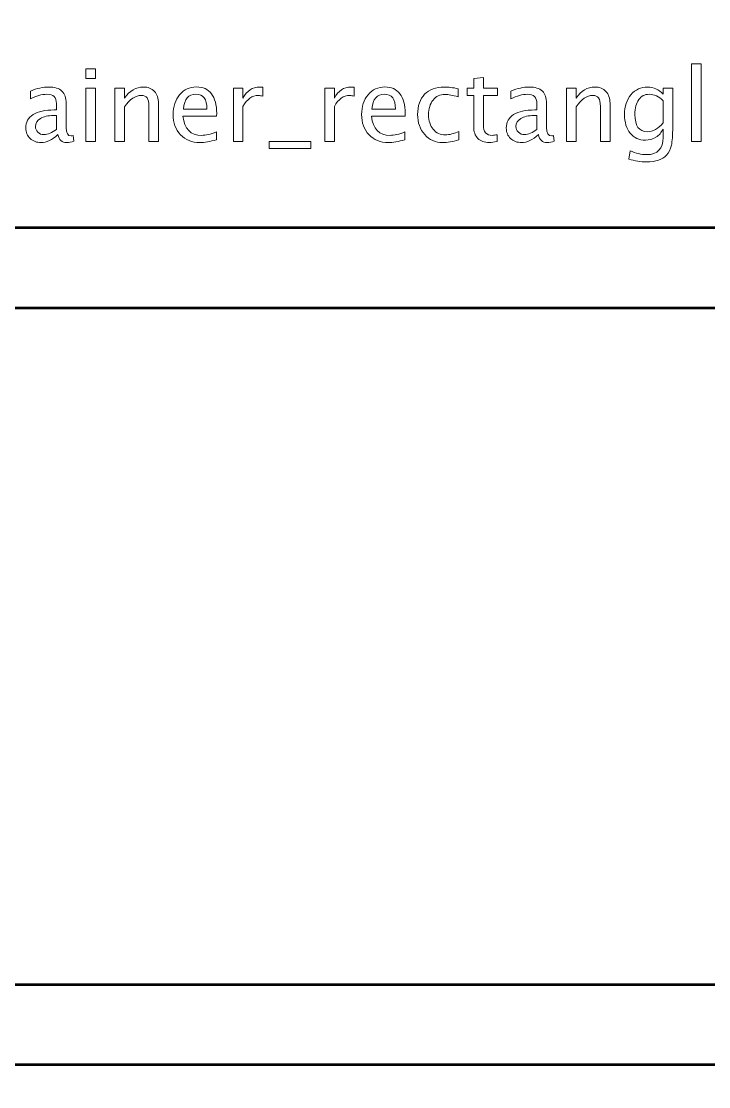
# Model space of a CAD drawing. Header units: centimetres. Extents: x -58 to 58, y -46 to 58.
# Drawn here: x -15.16 to -11.3, y -32.48 to -26.49 of the extents above; entities that cross this region are included whole.
import ezdxf

# ---------------------------------------------------------------- set-up
doc = ezdxf.new("R2010")
doc.units = ezdxf.units.CM
doc.header["$MEASUREMENT"] = 0
doc.layers.add('Layer 1', color=7, linetype='Continuous')

msp = doc.modelspace()

# ---------------------------------------------------------------- linework, layer by layer
at = {"layer": 'Layer 1', "lineweight": 53}
for points in [[(-23.2, -45.2), (-23.2, -45.2), (-23.2, -14.8), (-23.2, -14.8), (-23.2, -14.8), (-23.2, -14.52386), (-22.97614, -14.3), (-22.7, -14.3), (-22.7, -14.3), (-22.7, -14.3), (7.7, -14.3), (7.7, -14.3), (7.7, -14.3), (7.97614, -14.3), (8.2, -14.52386), (8.2, -14.8), (8.2, -14.8), (8.2, -14.8), (8.2, -45.2), (8.2, -45.2), (8.2, -45.2), (8.2, -45.47614), (7.97614, -45.7), (7.7, -45.7), (7.7, -45.7), (7.7, -45.7), (-22.7, -45.7), (-22.7, -45.7), (-22.7, -45.7), (-22.97614, -45.7), (-23.2, -45.47614), (-23.2, -45.2)], [(-21.1, -31.85), (-21.1, -31.85), (-21.1, -28.15), (-21.1, -28.15), (-21.1, -28.15), (-21.1, -27.87386), (-20.87614, -27.65), (-20.6, -27.65), (-20.6, -27.65), (-20.6, -27.65), (-9.4, -27.65), (-9.4, -27.65), (-9.4, -27.65), (-9.12386, -27.65), (-8.9, -27.87386), (-8.9, -28.15), (-8.9, -28.15), (-8.9, -28.15), (-8.9, -31.85), (-8.9, -31.85), (-8.9, -31.85), (-8.9, -32.12614), (-9.12386, -32.35), (-9.4, -32.35), (-9.4, -32.35), (-9.4, -32.35), (-20.6, -32.35), (-20.6, -32.35), (-20.6, -32.35), (-20.87614, -32.35), (-21.1, -32.12614), (-21.1, -31.85)]]:
    msp.add_open_spline(points, degree=3, knots=[0, 0, 0, 0, 0.1111111, 0.1111111, 0.1111111, 0.1111111, 0.2222222, 0.2222222, 0.2222222, 0.2222222, 0.3333333, 0.3333333, 0.3333333, 0.3333333, 0.4444444, 0.4444444, 0.4444444, 0.4444444, 0.5555556, 0.5555556, 0.5555556, 0.5555556, 0.6666667, 0.6666667, 0.6666667, 0.6666667, 0.7777778, 0.7777778, 0.7777778, 0.7777778, 1, 1, 1, 1], dxfattribs=at)
at = {"layer": 'Layer 1', "color": 5, "lineweight": 9}
for points, knots in [([(-14.79489, -26.80951), (-14.79489, -26.80951), (-14.79489, -26.75532), (-14.79489, -26.75532), (-14.79489, -26.75532), (-14.79489, -26.75532), (-14.74071, -26.75532), (-14.74071, -26.75532), (-14.74071, -26.75532), (-14.74071, -26.75532), (-14.74071, -26.80951), (-14.74071, -26.80951), (-14.74071, -26.80951), (-14.74071, -26.80951), (-14.79489, -26.80951), (-14.79489, -26.80951)], [0, 0, 0, 0, 0.2, 0.2, 0.2, 0.2, 0.4, 0.4, 0.4, 0.4, 0.6, 0.6, 0.6, 0.6, 1, 1, 1, 1]), ([(-11.39423, -27.16341), (-11.39423, -27.16341), (-11.39423, -26.72823), (-11.39423, -26.72823), (-11.39423, -26.72823), (-11.39423, -26.72823), (-11.34005, -26.72823), (-11.34005, -26.72823), (-11.34005, -26.72823), (-11.34005, -26.72823), (-11.34005, -27.16341), (-11.34005, -27.16341), (-11.34005, -27.16341), (-11.34005, -27.16341), (-11.39423, -27.16341), (-11.39423, -27.16341)], [0, 0, 0, 0, 0.2, 0.2, 0.2, 0.2, 0.4, 0.4, 0.4, 0.4, 0.6, 0.6, 0.6, 0.6, 1, 1, 1, 1]), ([(-12.48548, -27.16332), (-12.50223, -27.16793), (-12.51681, -27.17018), (-12.52913, -27.17018), (-12.52913, -27.17018), (-12.55679, -27.17018), (-12.57833, -27.16228), (-12.59376, -27.14648), (-12.59376, -27.14648), (-12.60928, -27.13067), (-12.617, -27.10875), (-12.617, -27.08063), (-12.617, -27.08063), (-12.617, -27.08063), (-12.617, -26.9049), (-12.617, -26.9049), (-12.617, -26.9049), (-12.617, -26.9049), (-12.65444, -26.9049), (-12.65444, -26.9049), (-12.65444, -26.9049), (-12.65444, -26.9049), (-12.65444, -26.86426), (-12.65444, -26.86426), (-12.65444, -26.86426), (-12.65444, -26.86426), (-12.617, -26.86426), (-12.617, -26.86426), (-12.617, -26.86426), (-12.617, -26.86426), (-12.617, -26.81016), (-12.617, -26.81016), (-12.617, -26.81016), (-12.617, -26.81016), (-12.56281, -26.80499), (-12.56281, -26.80499), (-12.56281, -26.80499), (-12.56281, -26.80499), (-12.56281, -26.86426), (-12.56281, -26.86426), (-12.56281, -26.86426), (-12.56281, -26.86426), (-12.48435, -26.86426), (-12.48435, -26.86426), (-12.48435, -26.86426), (-12.48435, -26.86426), (-12.48435, -26.9049), (-12.48435, -26.9049), (-12.48435, -26.9049), (-12.48435, -26.9049), (-12.56281, -26.9049), (-12.56281, -26.9049), (-12.56281, -26.9049), (-12.56281, -26.9049), (-12.56281, -27.07084), (-12.56281, -27.07084), (-12.56281, -27.07084), (-12.56281, -27.10998), (-12.54578, -27.12954), (-12.51182, -27.12954), (-12.51182, -27.12954), (-12.50458, -27.12954), (-12.49583, -27.12832), (-12.48548, -27.12597), (-12.48548, -27.12597), (-12.48548, -27.12597), (-12.48548, -27.16332), (-12.48548, -27.16332)], [0, 0, 0, 0, 0.0555556, 0.0555556, 0.0555556, 0.0555556, 0.1111111, 0.1111111, 0.1111111, 0.1111111, 0.1666667, 0.1666667, 0.1666667, 0.1666667, 0.2222222, 0.2222222, 0.2222222, 0.2222222, 0.2777778, 0.2777778, 0.2777778, 0.2777778, 0.3333333, 0.3333333, 0.3333333, 0.3333333, 0.3888889, 0.3888889, 0.3888889, 0.3888889, 0.4444444, 0.4444444, 0.4444444, 0.4444444, 0.5, 0.5, 0.5, 0.5, 0.5555556, 0.5555556, 0.5555556, 0.5555556, 0.6111111, 0.6111111, 0.6111111, 0.6111111, 0.6666667, 0.6666667, 0.6666667, 0.6666667, 0.7222222, 0.7222222, 0.7222222, 0.7222222, 0.7777778, 0.7777778, 0.7777778, 0.7777778, 0.8333333, 0.8333333, 0.8333333, 0.8333333, 0.8888889, 0.8888889, 0.8888889, 0.8888889, 1, 1, 1, 1]), ([(-14.95237, -27.12531), (-14.98492, -27.15523), (-15.01624, -27.17018), (-15.04635, -27.17018), (-15.04635, -27.17018), (-15.07109, -27.17018), (-15.09169, -27.16247), (-15.10796, -27.14695), (-15.10796, -27.14695), (-15.12433, -27.13143), (-15.13252, -27.11186), (-15.13252, -27.08825), (-15.13252, -27.08825), (-15.13252, -27.0556), (-15.11878, -27.03048), (-15.09131, -27.01299), (-15.09131, -27.01299), (-15.06384, -26.99549), (-15.02443, -26.98674), (-14.97306, -26.98674), (-14.97306, -26.98674), (-14.97306, -26.98674), (-14.96036, -26.98674), (-14.96036, -26.98674), (-14.96036, -26.98674), (-14.96036, -26.98674), (-14.96036, -26.95071), (-14.96036, -26.95071), (-14.96036, -26.95071), (-14.96036, -26.916), (-14.97843, -26.89869), (-15.01464, -26.89869), (-15.01464, -26.89869), (-15.04268, -26.89869), (-15.07335, -26.90753), (-15.10655, -26.92522), (-15.10655, -26.92522), (-15.10655, -26.92522), (-15.10655, -26.88063), (-15.10655, -26.88063), (-15.10655, -26.88063), (-15.07005, -26.86557), (-15.03562, -26.85805), (-15.00336, -26.85805), (-15.00336, -26.85805), (-14.97015, -26.85805), (-14.94559, -26.86557), (-14.92988, -26.88072), (-14.92988, -26.88072), (-14.91408, -26.89587), (-14.90618, -26.9192), (-14.90618, -26.95071), (-14.90618, -26.95071), (-14.90618, -26.95071), (-14.90618, -27.08589), (-14.90618, -27.08589), (-14.90618, -27.08589), (-14.90618, -27.11684), (-14.89668, -27.13237), (-14.87758, -27.13237), (-14.87758, -27.13237), (-14.87523, -27.13237), (-14.87175, -27.13199), (-14.86714, -27.13124), (-14.86714, -27.13124), (-14.86714, -27.13124), (-14.86328, -27.16134), (-14.86328, -27.16134), (-14.86328, -27.16134), (-14.8756, -27.16727), (-14.88915, -27.17018), (-14.90401, -27.17018), (-14.90401, -27.17018), (-14.92932, -27.17018), (-14.94541, -27.15523), (-14.95237, -27.12531)], [0, 0, 0, 0, 0.05, 0.05, 0.05, 0.05, 0.1, 0.1, 0.1, 0.1, 0.15, 0.15, 0.15, 0.15, 0.2, 0.2, 0.2, 0.2, 0.25, 0.25, 0.25, 0.25, 0.3, 0.3, 0.3, 0.3, 0.35, 0.35, 0.35, 0.35, 0.4, 0.4, 0.4, 0.4, 0.45, 0.45, 0.45, 0.45, 0.5, 0.5, 0.5, 0.5, 0.55, 0.55, 0.55, 0.55, 0.6, 0.6, 0.6, 0.6, 0.65, 0.65, 0.65, 0.65, 0.7, 0.7, 0.7, 0.7, 0.75, 0.75, 0.75, 0.75, 0.8, 0.8, 0.8, 0.8, 0.85, 0.85, 0.85, 0.85, 0.9, 0.9, 0.9, 0.9, 1, 1, 1, 1]), ([(-14.79489, -27.16341), (-14.79489, -27.16341), (-14.79489, -26.86426), (-14.79489, -26.86426), (-14.79489, -26.86426), (-14.79489, -26.86426), (-14.74071, -26.86426), (-14.74071, -26.86426), (-14.74071, -26.86426), (-14.74071, -26.86426), (-14.74071, -27.16341), (-14.74071, -27.16341), (-14.74071, -27.16341), (-14.74071, -27.16341), (-14.79489, -27.16341), (-14.79489, -27.16341)], [0, 0, 0, 0, 0.2, 0.2, 0.2, 0.2, 0.4, 0.4, 0.4, 0.4, 0.6, 0.6, 0.6, 0.6, 1, 1, 1, 1]), ([(-14.63177, -27.16341), (-14.63177, -27.16341), (-14.63177, -26.86426), (-14.63177, -26.86426), (-14.63177, -26.86426), (-14.63177, -26.86426), (-14.57759, -26.86426), (-14.57759, -26.86426), (-14.57759, -26.86426), (-14.57759, -26.86426), (-14.57759, -26.92079), (-14.57759, -26.92079), (-14.57759, -26.92079), (-14.5489, -26.87893), (-14.51371, -26.85805), (-14.47213, -26.85805), (-14.47213, -26.85805), (-14.44598, -26.85805), (-14.42519, -26.86623), (-14.40985, -26.8827), (-14.40985, -26.8827), (-14.39452, -26.89906), (-14.38681, -26.92117), (-14.38681, -26.94883), (-14.38681, -26.94883), (-14.38681, -26.94883), (-14.38681, -27.16341), (-14.38681, -27.16341), (-14.38681, -27.16341), (-14.38681, -27.16341), (-14.44099, -27.16341), (-14.44099, -27.16341), (-14.44099, -27.16341), (-14.44099, -27.16341), (-14.44099, -26.96651), (-14.44099, -26.96651), (-14.44099, -26.96651), (-14.44099, -26.94431), (-14.44429, -26.92851), (-14.45078, -26.9191), (-14.45078, -26.9191), (-14.45736, -26.9096), (-14.46818, -26.9049), (-14.48333, -26.9049), (-14.48333, -26.9049), (-14.51663, -26.9049), (-14.54805, -26.92663), (-14.57759, -26.97009), (-14.57759, -26.97009), (-14.57759, -26.97009), (-14.57759, -27.16341), (-14.57759, -27.16341), (-14.57759, -27.16341), (-14.57759, -27.16341), (-14.63177, -27.16341), (-14.63177, -27.16341)], [0, 0, 0, 0, 0.0666667, 0.0666667, 0.0666667, 0.0666667, 0.1333333, 0.1333333, 0.1333333, 0.1333333, 0.2, 0.2, 0.2, 0.2, 0.2666667, 0.2666667, 0.2666667, 0.2666667, 0.3333333, 0.3333333, 0.3333333, 0.3333333, 0.4, 0.4, 0.4, 0.4, 0.4666667, 0.4666667, 0.4666667, 0.4666667, 0.5333333, 0.5333333, 0.5333333, 0.5333333, 0.6, 0.6, 0.6, 0.6, 0.6666667, 0.6666667, 0.6666667, 0.6666667, 0.7333333, 0.7333333, 0.7333333, 0.7333333, 0.8, 0.8, 0.8, 0.8, 0.8666667, 0.8666667, 0.8666667, 0.8666667, 1, 1, 1, 1]), ([(-14.06188, -27.15381), (-14.09828, -27.16473), (-14.12942, -27.17018), (-14.15539, -27.17018), (-14.15539, -27.17018), (-14.19969, -27.17018), (-14.23572, -27.15551), (-14.26348, -27.12625), (-14.26348, -27.12625), (-14.29123, -27.09699), (-14.30515, -27.05908), (-14.30515, -27.01242), (-14.30515, -27.01242), (-14.30515, -26.96717), (-14.29292, -26.93001), (-14.26837, -26.90095), (-14.26837, -26.90095), (-14.24381, -26.87197), (-14.21239, -26.85748), (-14.17411, -26.85748), (-14.17411, -26.85748), (-14.13789, -26.85748), (-14.10985, -26.87037), (-14.0901, -26.89615), (-14.0901, -26.89615), (-14.07034, -26.92192), (-14.06047, -26.95842), (-14.06047, -27.00574), (-14.06047, -27.00574), (-14.06047, -27.00574), (-14.06075, -27.0223), (-14.06075, -27.0223), (-14.06075, -27.0223), (-14.06075, -27.0223), (-14.24984, -27.0223), (-14.24984, -27.0223), (-14.24984, -27.0223), (-14.24193, -27.0938), (-14.20703, -27.12954), (-14.14523, -27.12954), (-14.14523, -27.12954), (-14.12255, -27.12954), (-14.0948, -27.12315), (-14.06188, -27.11035), (-14.06188, -27.11035), (-14.06188, -27.11035), (-14.06188, -27.15381), (-14.06188, -27.15381)], [0, 0, 0, 0, 0.0769231, 0.0769231, 0.0769231, 0.0769231, 0.1538462, 0.1538462, 0.1538462, 0.1538462, 0.2307692, 0.2307692, 0.2307692, 0.2307692, 0.3076923, 0.3076923, 0.3076923, 0.3076923, 0.3846154, 0.3846154, 0.3846154, 0.3846154, 0.4615385, 0.4615385, 0.4615385, 0.4615385, 0.5384615, 0.5384615, 0.5384615, 0.5384615, 0.6153846, 0.6153846, 0.6153846, 0.6153846, 0.6923077, 0.6923077, 0.6923077, 0.6923077, 0.7692308, 0.7692308, 0.7692308, 0.7692308, 0.8461538, 0.8461538, 0.8461538, 0.8461538, 1, 1, 1, 1]), ([(-13.96695, -27.16341), (-13.96695, -27.16341), (-13.96695, -26.86426), (-13.96695, -26.86426), (-13.96695, -26.86426), (-13.96695, -26.86426), (-13.91277, -26.86426), (-13.91277, -26.86426), (-13.91277, -26.86426), (-13.91277, -26.86426), (-13.91277, -26.92079), (-13.91277, -26.92079), (-13.91277, -26.92079), (-13.89122, -26.87893), (-13.85999, -26.85805), (-13.81898, -26.85805), (-13.81898, -26.85805), (-13.81343, -26.85805), (-13.80759, -26.85852), (-13.80157, -26.85946), (-13.80157, -26.85946), (-13.80157, -26.85946), (-13.80157, -26.91016), (-13.80157, -26.91016), (-13.80157, -26.91016), (-13.81098, -26.90706), (-13.81926, -26.90546), (-13.82641, -26.90546), (-13.82641, -26.90546), (-13.86084, -26.90546), (-13.88963, -26.92578), (-13.91277, -26.96651), (-13.91277, -26.96651), (-13.91277, -26.96651), (-13.91277, -27.16341), (-13.91277, -27.16341), (-13.91277, -27.16341), (-13.91277, -27.16341), (-13.96695, -27.16341), (-13.96695, -27.16341)], [0, 0, 0, 0, 0.0909091, 0.0909091, 0.0909091, 0.0909091, 0.1818182, 0.1818182, 0.1818182, 0.1818182, 0.2727273, 0.2727273, 0.2727273, 0.2727273, 0.3636364, 0.3636364, 0.3636364, 0.3636364, 0.4545455, 0.4545455, 0.4545455, 0.4545455, 0.5454545, 0.5454545, 0.5454545, 0.5454545, 0.6363636, 0.6363636, 0.6363636, 0.6363636, 0.7272727, 0.7272727, 0.7272727, 0.7272727, 0.8181818, 0.8181818, 0.8181818, 0.8181818, 1, 1, 1, 1]), ([(-13.45378, -27.16341), (-13.45378, -27.16341), (-13.45378, -26.86426), (-13.45378, -26.86426), (-13.45378, -26.86426), (-13.45378, -26.86426), (-13.3996, -26.86426), (-13.3996, -26.86426), (-13.3996, -26.86426), (-13.3996, -26.86426), (-13.3996, -26.92079), (-13.3996, -26.92079), (-13.3996, -26.92079), (-13.37805, -26.87893), (-13.34682, -26.85805), (-13.30581, -26.85805), (-13.30581, -26.85805), (-13.30026, -26.85805), (-13.29442, -26.85852), (-13.2884, -26.85946), (-13.2884, -26.85946), (-13.2884, -26.85946), (-13.2884, -26.91016), (-13.2884, -26.91016), (-13.2884, -26.91016), (-13.29781, -26.90706), (-13.30609, -26.90546), (-13.31324, -26.90546), (-13.31324, -26.90546), (-13.34767, -26.90546), (-13.37646, -26.92578), (-13.3996, -26.96651), (-13.3996, -26.96651), (-13.3996, -26.96651), (-13.3996, -27.16341), (-13.3996, -27.16341), (-13.3996, -27.16341), (-13.3996, -27.16341), (-13.45378, -27.16341), (-13.45378, -27.16341)], [0, 0, 0, 0, 0.0909091, 0.0909091, 0.0909091, 0.0909091, 0.1818182, 0.1818182, 0.1818182, 0.1818182, 0.2727273, 0.2727273, 0.2727273, 0.2727273, 0.3636364, 0.3636364, 0.3636364, 0.3636364, 0.4545455, 0.4545455, 0.4545455, 0.4545455, 0.5454545, 0.5454545, 0.5454545, 0.5454545, 0.6363636, 0.6363636, 0.6363636, 0.6363636, 0.7272727, 0.7272727, 0.7272727, 0.7272727, 0.8181818, 0.8181818, 0.8181818, 0.8181818, 1, 1, 1, 1]), ([(-13.00327, -27.15381), (-13.03967, -27.16473), (-13.07081, -27.17018), (-13.09678, -27.17018), (-13.09678, -27.17018), (-13.14108, -27.17018), (-13.17711, -27.15551), (-13.20487, -27.12625), (-13.20487, -27.12625), (-13.23262, -27.09699), (-13.24654, -27.05908), (-13.24654, -27.01242), (-13.24654, -27.01242), (-13.24654, -26.96717), (-13.23431, -26.93001), (-13.20976, -26.90095), (-13.20976, -26.90095), (-13.1852, -26.87197), (-13.15378, -26.85748), (-13.1155, -26.85748), (-13.1155, -26.85748), (-13.07928, -26.85748), (-13.05124, -26.87037), (-13.03149, -26.89615), (-13.03149, -26.89615), (-13.01173, -26.92192), (-13.00186, -26.95842), (-13.00186, -27.00574), (-13.00186, -27.00574), (-13.00186, -27.00574), (-13.00214, -27.0223), (-13.00214, -27.0223), (-13.00214, -27.0223), (-13.00214, -27.0223), (-13.19123, -27.0223), (-13.19123, -27.0223), (-13.19123, -27.0223), (-13.18332, -27.0938), (-13.14842, -27.12954), (-13.08662, -27.12954), (-13.08662, -27.12954), (-13.06394, -27.12954), (-13.03619, -27.12315), (-13.00327, -27.11035), (-13.00327, -27.11035), (-13.00327, -27.11035), (-13.00327, -27.15381), (-13.00327, -27.15381)], [0, 0, 0, 0, 0.0769231, 0.0769231, 0.0769231, 0.0769231, 0.1538462, 0.1538462, 0.1538462, 0.1538462, 0.2307692, 0.2307692, 0.2307692, 0.2307692, 0.3076923, 0.3076923, 0.3076923, 0.3076923, 0.3846154, 0.3846154, 0.3846154, 0.3846154, 0.4615385, 0.4615385, 0.4615385, 0.4615385, 0.5384615, 0.5384615, 0.5384615, 0.5384615, 0.6153846, 0.6153846, 0.6153846, 0.6153846, 0.6923077, 0.6923077, 0.6923077, 0.6923077, 0.7692308, 0.7692308, 0.7692308, 0.7692308, 0.8461538, 0.8461538, 0.8461538, 0.8461538, 1, 1, 1, 1]), ([(-12.70063, -27.15438), (-12.73572, -27.16492), (-12.76601, -27.17018), (-12.7915, -27.17018), (-12.7915, -27.17018), (-12.83196, -27.17018), (-12.86545, -27.15523), (-12.89207, -27.1254), (-12.89207, -27.1254), (-12.91869, -27.09549), (-12.93205, -27.05777), (-12.93205, -27.01233), (-12.93205, -27.01233), (-12.93205, -26.96379), (-12.91888, -26.92587), (-12.89254, -26.89878), (-12.89254, -26.89878), (-12.8662, -26.87159), (-12.82942, -26.85805), (-12.78219, -26.85805), (-12.78219, -26.85805), (-12.75896, -26.85805), (-12.7328, -26.86125), (-12.70402, -26.86764), (-12.70402, -26.86764), (-12.70402, -26.86764), (-12.70402, -26.91336), (-12.70402, -26.91336), (-12.70402, -26.91336), (-12.73459, -26.90433), (-12.75952, -26.89982), (-12.77871, -26.89982), (-12.77871, -26.89982), (-12.80656, -26.89982), (-12.82885, -26.91026), (-12.8455, -26.93105), (-12.8455, -26.93105), (-12.86215, -26.95184), (-12.87053, -26.97959), (-12.87053, -27.01421), (-12.87053, -27.01421), (-12.87053, -27.04779), (-12.86187, -27.07489), (-12.84466, -27.09568), (-12.84466, -27.09568), (-12.82744, -27.11637), (-12.80496, -27.12672), (-12.77702, -27.12672), (-12.77702, -27.12672), (-12.75228, -27.12672), (-12.72688, -27.12032), (-12.70063, -27.10753), (-12.70063, -27.10753), (-12.70063, -27.10753), (-12.70063, -27.15438), (-12.70063, -27.15438)], [0, 0, 0, 0, 0.0666667, 0.0666667, 0.0666667, 0.0666667, 0.1333333, 0.1333333, 0.1333333, 0.1333333, 0.2, 0.2, 0.2, 0.2, 0.2666667, 0.2666667, 0.2666667, 0.2666667, 0.3333333, 0.3333333, 0.3333333, 0.3333333, 0.4, 0.4, 0.4, 0.4, 0.4666667, 0.4666667, 0.4666667, 0.4666667, 0.5333333, 0.5333333, 0.5333333, 0.5333333, 0.6, 0.6, 0.6, 0.6, 0.6666667, 0.6666667, 0.6666667, 0.6666667, 0.7333333, 0.7333333, 0.7333333, 0.7333333, 0.8, 0.8, 0.8, 0.8, 0.8666667, 0.8666667, 0.8666667, 0.8666667, 1, 1, 1, 1]), ([(-12.25397, -27.12531), (-12.28652, -27.15523), (-12.31784, -27.17018), (-12.34795, -27.17018), (-12.34795, -27.17018), (-12.37269, -27.17018), (-12.39329, -27.16247), (-12.40956, -27.14695), (-12.40956, -27.14695), (-12.42593, -27.13143), (-12.43412, -27.11186), (-12.43412, -27.08825), (-12.43412, -27.08825), (-12.43412, -27.0556), (-12.42038, -27.03048), (-12.39291, -27.01299), (-12.39291, -27.01299), (-12.36544, -26.99549), (-12.32603, -26.98674), (-12.27466, -26.98674), (-12.27466, -26.98674), (-12.27466, -26.98674), (-12.26196, -26.98674), (-12.26196, -26.98674), (-12.26196, -26.98674), (-12.26196, -26.98674), (-12.26196, -26.95071), (-12.26196, -26.95071), (-12.26196, -26.95071), (-12.26196, -26.916), (-12.28003, -26.89869), (-12.31624, -26.89869), (-12.31624, -26.89869), (-12.34428, -26.89869), (-12.37495, -26.90753), (-12.40815, -26.92522), (-12.40815, -26.92522), (-12.40815, -26.92522), (-12.40815, -26.88063), (-12.40815, -26.88063), (-12.40815, -26.88063), (-12.37165, -26.86557), (-12.33722, -26.85805), (-12.30496, -26.85805), (-12.30496, -26.85805), (-12.27175, -26.85805), (-12.24719, -26.86557), (-12.23148, -26.88072), (-12.23148, -26.88072), (-12.21568, -26.89587), (-12.20778, -26.9192), (-12.20778, -26.95071), (-12.20778, -26.95071), (-12.20778, -26.95071), (-12.20778, -27.08589), (-12.20778, -27.08589), (-12.20778, -27.08589), (-12.20778, -27.11684), (-12.19828, -27.13237), (-12.17918, -27.13237), (-12.17918, -27.13237), (-12.17683, -27.13237), (-12.17335, -27.13199), (-12.16874, -27.13124), (-12.16874, -27.13124), (-12.16874, -27.13124), (-12.16488, -27.16134), (-12.16488, -27.16134), (-12.16488, -27.16134), (-12.1772, -27.16727), (-12.19075, -27.17018), (-12.20561, -27.17018), (-12.20561, -27.17018), (-12.23092, -27.17018), (-12.24701, -27.15523), (-12.25397, -27.12531)], [0, 0, 0, 0, 0.05, 0.05, 0.05, 0.05, 0.1, 0.1, 0.1, 0.1, 0.15, 0.15, 0.15, 0.15, 0.2, 0.2, 0.2, 0.2, 0.25, 0.25, 0.25, 0.25, 0.3, 0.3, 0.3, 0.3, 0.35, 0.35, 0.35, 0.35, 0.4, 0.4, 0.4, 0.4, 0.45, 0.45, 0.45, 0.45, 0.5, 0.5, 0.5, 0.5, 0.55, 0.55, 0.55, 0.55, 0.6, 0.6, 0.6, 0.6, 0.65, 0.65, 0.65, 0.65, 0.7, 0.7, 0.7, 0.7, 0.75, 0.75, 0.75, 0.75, 0.8, 0.8, 0.8, 0.8, 0.85, 0.85, 0.85, 0.85, 0.9, 0.9, 0.9, 0.9, 1, 1, 1, 1]), ([(-12.09649, -27.16341), (-12.09649, -27.16341), (-12.09649, -26.86426), (-12.09649, -26.86426), (-12.09649, -26.86426), (-12.09649, -26.86426), (-12.04231, -26.86426), (-12.04231, -26.86426), (-12.04231, -26.86426), (-12.04231, -26.86426), (-12.04231, -26.92079), (-12.04231, -26.92079), (-12.04231, -26.92079), (-12.01362, -26.87893), (-11.97843, -26.85805), (-11.93685, -26.85805), (-11.93685, -26.85805), (-11.9107, -26.85805), (-11.88991, -26.86623), (-11.87457, -26.8827), (-11.87457, -26.8827), (-11.85924, -26.89906), (-11.85153, -26.92117), (-11.85153, -26.94883), (-11.85153, -26.94883), (-11.85153, -26.94883), (-11.85153, -27.16341), (-11.85153, -27.16341), (-11.85153, -27.16341), (-11.85153, -27.16341), (-11.90571, -27.16341), (-11.90571, -27.16341), (-11.90571, -27.16341), (-11.90571, -27.16341), (-11.90571, -26.96651), (-11.90571, -26.96651), (-11.90571, -26.96651), (-11.90571, -26.94431), (-11.90901, -26.92851), (-11.9155, -26.9191), (-11.9155, -26.9191), (-11.92208, -26.9096), (-11.9329, -26.9049), (-11.94805, -26.9049), (-11.94805, -26.9049), (-11.98135, -26.9049), (-12.01277, -26.92663), (-12.04231, -26.97009), (-12.04231, -26.97009), (-12.04231, -26.97009), (-12.04231, -27.16341), (-12.04231, -27.16341), (-12.04231, -27.16341), (-12.04231, -27.16341), (-12.09649, -27.16341), (-12.09649, -27.16341)], [0, 0, 0, 0, 0.0666667, 0.0666667, 0.0666667, 0.0666667, 0.1333333, 0.1333333, 0.1333333, 0.1333333, 0.2, 0.2, 0.2, 0.2, 0.2666667, 0.2666667, 0.2666667, 0.2666667, 0.3333333, 0.3333333, 0.3333333, 0.3333333, 0.4, 0.4, 0.4, 0.4, 0.4666667, 0.4666667, 0.4666667, 0.4666667, 0.5333333, 0.5333333, 0.5333333, 0.5333333, 0.6, 0.6, 0.6, 0.6, 0.6666667, 0.6666667, 0.6666667, 0.6666667, 0.7333333, 0.7333333, 0.7333333, 0.7333333, 0.8, 0.8, 0.8, 0.8, 0.8666667, 0.8666667, 0.8666667, 0.8666667, 1, 1, 1, 1]), ([(-11.74503, -27.26275), (-11.74503, -27.26275), (-11.73864, -27.2159), (-11.73864, -27.2159), (-11.73864, -27.2159), (-11.70722, -27.23058), (-11.67608, -27.23792), (-11.64532, -27.23792), (-11.64532, -27.23792), (-11.58426, -27.23792), (-11.55369, -27.20555), (-11.55369, -27.14093), (-11.55369, -27.14093), (-11.55369, -27.14093), (-11.55369, -27.09389), (-11.55369, -27.09389), (-11.55369, -27.09389), (-11.5631, -27.11374), (-11.57646, -27.12907), (-11.59386, -27.14008), (-11.59386, -27.14008), (-11.61126, -27.15109), (-11.63064, -27.15664), (-11.652, -27.15664), (-11.652, -27.15664), (-11.68821, -27.15664), (-11.71691, -27.14365), (-11.73807, -27.11769), (-11.73807, -27.11769), (-11.75924, -27.09173), (-11.76987, -27.05654), (-11.76987, -27.01214), (-11.76987, -27.01214), (-11.76987, -26.9667), (-11.75783, -26.92964), (-11.73375, -26.90095), (-11.73375, -26.90095), (-11.70957, -26.87235), (-11.67843, -26.85805), (-11.64014, -26.85805), (-11.64014, -26.85805), (-11.60665, -26.85805), (-11.57777, -26.87159), (-11.55369, -26.89878), (-11.55369, -26.89878), (-11.55369, -26.89878), (-11.55369, -26.86426), (-11.55369, -26.86426), (-11.55369, -26.86426), (-11.55369, -26.86426), (-11.4995, -26.86426), (-11.4995, -26.86426), (-11.4995, -26.86426), (-11.4995, -26.86426), (-11.4995, -27.08175), (-11.4995, -27.08175), (-11.4995, -27.08175), (-11.4995, -27.12851), (-11.50195, -27.16313), (-11.50684, -27.18561), (-11.50684, -27.18561), (-11.51164, -27.20809), (-11.52086, -27.22653), (-11.53422, -27.24083), (-11.53422, -27.24083), (-11.55792, -27.26595), (-11.59499, -27.27856), (-11.64532, -27.27856), (-11.64532, -27.27856), (-11.67984, -27.27856), (-11.71305, -27.27329), (-11.74503, -27.26275)], [0, 0, 0, 0, 0.0526316, 0.0526316, 0.0526316, 0.0526316, 0.1052632, 0.1052632, 0.1052632, 0.1052632, 0.1578947, 0.1578947, 0.1578947, 0.1578947, 0.2105263, 0.2105263, 0.2105263, 0.2105263, 0.2631579, 0.2631579, 0.2631579, 0.2631579, 0.3157895, 0.3157895, 0.3157895, 0.3157895, 0.3684211, 0.3684211, 0.3684211, 0.3684211, 0.4210526, 0.4210526, 0.4210526, 0.4210526, 0.4736842, 0.4736842, 0.4736842, 0.4736842, 0.5263158, 0.5263158, 0.5263158, 0.5263158, 0.5789474, 0.5789474, 0.5789474, 0.5789474, 0.6315789, 0.6315789, 0.6315789, 0.6315789, 0.6842105, 0.6842105, 0.6842105, 0.6842105, 0.7368421, 0.7368421, 0.7368421, 0.7368421, 0.7894737, 0.7894737, 0.7894737, 0.7894737, 0.8421053, 0.8421053, 0.8421053, 0.8421053, 0.8947368, 0.8947368, 0.8947368, 0.8947368, 1, 1, 1, 1]), ([(-14.24701, -26.98166), (-14.24701, -26.98166), (-14.11493, -26.98166), (-14.11493, -26.98166), (-14.11493, -26.98166), (-14.11493, -26.92597), (-14.13572, -26.89812), (-14.17721, -26.89812), (-14.17721, -26.89812), (-14.21898, -26.89812), (-14.24222, -26.92597), (-14.24701, -26.98166)], [0, 0, 0, 0, 0.25, 0.25, 0.25, 0.25, 0.5, 0.5, 0.5, 0.5, 1, 1, 1, 1]), ([(-13.1884, -26.98166), (-13.1884, -26.98166), (-13.05632, -26.98166), (-13.05632, -26.98166), (-13.05632, -26.98166), (-13.05632, -26.92597), (-13.07711, -26.89812), (-13.1186, -26.89812), (-13.1186, -26.89812), (-13.16037, -26.89812), (-13.18361, -26.92597), (-13.1884, -26.98166)], [0, 0, 0, 0, 0.25, 0.25, 0.25, 0.25, 0.5, 0.5, 0.5, 0.5, 1, 1, 1, 1]), ([(-11.55369, -27.05993), (-11.55369, -27.05993), (-11.55369, -26.93585), (-11.55369, -26.93585), (-11.55369, -26.93585), (-11.57758, -26.91111), (-11.60364, -26.89869), (-11.63177, -26.89869), (-11.63177, -26.89869), (-11.65679, -26.89869), (-11.67636, -26.90866), (-11.69047, -26.9287), (-11.69047, -26.9287), (-11.70468, -26.94864), (-11.71173, -26.97639), (-11.71173, -27.01176), (-11.71173, -27.01176), (-11.71173, -27.07677), (-11.68868, -27.10922), (-11.64249, -27.10922), (-11.64249, -27.10922), (-11.61107, -27.10922), (-11.58144, -27.09276), (-11.55369, -27.05993)], [0, 0, 0, 0, 0.1428571, 0.1428571, 0.1428571, 0.1428571, 0.2857143, 0.2857143, 0.2857143, 0.2857143, 0.4285714, 0.4285714, 0.4285714, 0.4285714, 0.5714286, 0.5714286, 0.5714286, 0.5714286, 0.7142857, 0.7142857, 0.7142857, 0.7142857, 1, 1, 1, 1]), ([(-14.96036, -27.09577), (-14.96036, -27.09577), (-14.96036, -27.01891), (-14.96036, -27.01891), (-14.96036, -27.01891), (-14.96036, -27.01891), (-14.97777, -27.01835), (-14.97777, -27.01835), (-14.97777, -27.01835), (-15.00787, -27.01835), (-15.03214, -27.0239), (-15.05067, -27.035), (-15.05067, -27.035), (-15.06911, -27.04619), (-15.07833, -27.06096), (-15.07833, -27.0794), (-15.07833, -27.0794), (-15.07833, -27.09229), (-15.07372, -27.1032), (-15.0646, -27.11214), (-15.0646, -27.11214), (-15.05538, -27.12108), (-15.04418, -27.12559), (-15.03092, -27.12559), (-15.03092, -27.12559), (-15.00834, -27.12559), (-14.98482, -27.11562), (-14.96036, -27.09577)], [0, 0, 0, 0, 0.125, 0.125, 0.125, 0.125, 0.25, 0.25, 0.25, 0.25, 0.375, 0.375, 0.375, 0.375, 0.5, 0.5, 0.5, 0.5, 0.625, 0.625, 0.625, 0.625, 0.75, 0.75, 0.75, 0.75, 1, 1, 1, 1]), ([(-12.26196, -27.09577), (-12.26196, -27.09577), (-12.26196, -27.01891), (-12.26196, -27.01891), (-12.26196, -27.01891), (-12.26196, -27.01891), (-12.27937, -27.01835), (-12.27937, -27.01835), (-12.27937, -27.01835), (-12.30947, -27.01835), (-12.33374, -27.0239), (-12.35227, -27.035), (-12.35227, -27.035), (-12.37071, -27.04619), (-12.37993, -27.06096), (-12.37993, -27.0794), (-12.37993, -27.0794), (-12.37993, -27.09229), (-12.37532, -27.1032), (-12.3662, -27.11214), (-12.3662, -27.11214), (-12.35698, -27.12108), (-12.34578, -27.12559), (-12.33252, -27.12559), (-12.33252, -27.12559), (-12.30994, -27.12559), (-12.28642, -27.11562), (-12.26196, -27.09577)], [0, 0, 0, 0, 0.125, 0.125, 0.125, 0.125, 0.25, 0.25, 0.25, 0.25, 0.375, 0.375, 0.375, 0.375, 0.5, 0.5, 0.5, 0.5, 0.625, 0.625, 0.625, 0.625, 0.75, 0.75, 0.75, 0.75, 1, 1, 1, 1]), ([(-13.76648, -27.20405), (-13.76648, -27.20405), (-13.76648, -27.16341), (-13.76648, -27.16341), (-13.76648, -27.16341), (-13.76648, -27.16341), (-13.53168, -27.16341), (-13.53168, -27.16341), (-13.53168, -27.16341), (-13.53168, -27.16341), (-13.53168, -27.20405), (-13.53168, -27.20405), (-13.53168, -27.20405), (-13.53168, -27.20405), (-13.76648, -27.20405), (-13.76648, -27.20405)], [0, 0, 0, 0, 0.2, 0.2, 0.2, 0.2, 0.4, 0.4, 0.4, 0.4, 0.6, 0.6, 0.6, 0.6, 1, 1, 1, 1])]:
    msp.add_open_spline(points, degree=3, knots=knots, dxfattribs=at)
at = {"layer": 'Layer 1', "color": 4, "lineweight": 53}
msp.add_open_spline([(-9.15, -28.3), (-9.15, -28.3), (-9.55, -28.3), (-9.55, -28.3), (-9.55, -28.3), (-9.55, -28.3), (-10.12143, -31.9), (-10.12143, -31.9), (-10.12143, -31.9), (-10.12143, -31.9), (-19.87857, -31.9), (-19.87857, -31.9), (-19.87857, -31.9), (-19.87857, -31.9), (-20.45, -28.3), (-20.45, -28.3), (-20.45, -28.3), (-20.45, -28.3), (-20.85, -28.3), (-20.85, -28.3), (-20.85, -28.3), (-20.85, -28.3), (-20.85, -28.1), (-20.85, -28.1), (-20.85, -28.1), (-20.85, -28.1), (-9.15, -28.1), (-9.15, -28.1), (-9.15, -28.1), (-9.15, -28.1), (-9.15, -28.3), (-9.15, -28.3)], degree=3, knots=[0, 0, 0, 0, 0.1111111, 0.1111111, 0.1111111, 0.1111111, 0.2222222, 0.2222222, 0.2222222, 0.2222222, 0.3333333, 0.3333333, 0.3333333, 0.3333333, 0.4444444, 0.4444444, 0.4444444, 0.4444444, 0.5555556, 0.5555556, 0.5555556, 0.5555556, 0.6666667, 0.6666667, 0.6666667, 0.6666667, 0.7777778, 0.7777778, 0.7777778, 0.7777778, 1, 1, 1, 1], dxfattribs=at)

doc.saveas('drawing.dxf')
